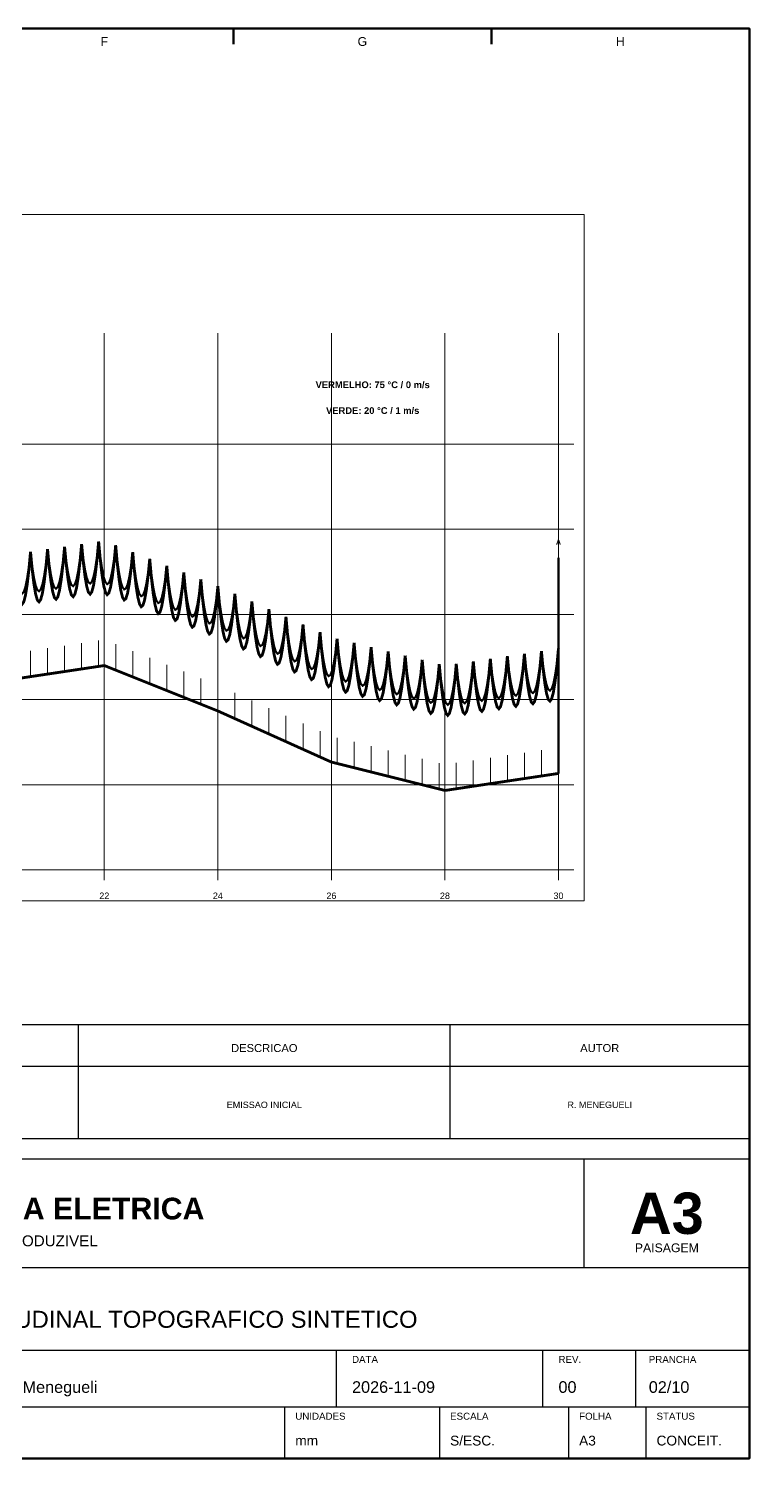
# Model space of a CAD drawing. Header units: millimetres. Extents: x 10 to 410, y 10 to 287.
# Drawn here: x 270.3 to 410, y 10 to 287 of the extents above; entities that cross this region are included whole.
import ezdxf
from ezdxf.enums import TextEntityAlignment as Align

# ---------------------------------------------------------------- set-up
doc = ezdxf.new("R2010")
doc.units = ezdxf.units.MM
for name, color, linetype, lineweight in [('00_MOLDURA', 7, 'CONTINUOUS', 50), ('01_CARIMBO', 7, 'CONTINUOUS', 25), ('02_TEXTO', 7, 'CONTINUOUS', 18), ('03_COTAS', 5, 'CONTINUOUS', 18), ('04_EQUIPAMENTOS', 250, 'CONTINUOUS', 35), ('05_POTENCIA', 1, 'CONTINUOUS', 50), ('08_CABOS', 160, 'CONTINUOUS', 35), ('11_ARQUITETURA', 8, 'CONTINUOUS', 18)]:
    doc.layers.add(name, color=color, linetype=linetype, lineweight=lineweight)
doc.styles.add('PORTFOLIO_TEXTO', font='arial.ttf')
doc.styles.add('PORTFOLIO_TITULO', font='arialbd.ttf', dxfattribs={"width": 0.92})

# ---------------------------------------------------------------- blocks, each defined once
blk = doc.blocks.new('CARIMBO_A3')
at = {"layer": '01_CARIMBO'}
for p, q in [((148, 37), (148, 58)), ((0, 37), (180, 37)), ((0, 21), (180, 21)), ((100, 10), (100, 21)), ((140, 10), (140, 21)), ((158, 10), (158, 21)), ((0, 10), (180, 10)), ((90, 0), (90, 10)), ((120, 0), (120, 10)), ((145, 0), (145, 10)), ((160, 0), (160, 10))]:
    blk.add_line(p, q, dxfattribs=at)
blk.add_lwpolyline([(0, 0), (180, 0), (180, 58), (0, 58)], close=True, dxfattribs=at)
at = {"layer": '01_CARIMBO', "style": 'PORTFOLIO_TEXTO'}
for s, p in [('TITULO', (3, 34.4)), ('AUTOR', (3, 18.5)), ('DATA', (103, 18.5)), ('REV.', (143, 18.5)), ('PRANCHA', (160.5, 18.5)), ('ARQUIVO', (3, 7.5)), ('UNIDADES', (92, 7.5)), ('ESCALA', (122, 7.5)), ('FOLHA', (147, 7.5)), ('STATUS', (162, 7.5))]:
    blk.add_text(s, height=1.35, dxfattribs=at).set_placement(p)
at = {"layer": '02_TEXTO'}
for s, height, style, p in [('PORTFOLIO DE', 3.1, 'PORTFOLIO_TITULO', (4, 52.5)), ('ENGENHARIA ELETRICA', 4.2, 'PORTFOLIO_TITULO', (4, 46.3)), ('BASE ACADEMICA REPRODUZIVEL', 2.1, 'PORTFOLIO_TEXTO', (4, 41.1))]:
    blk.add_text(s, height=height, dxfattribs=dict(at, style=style)).set_placement(p)
for s, height, style, p in [('A3', 8, 'PORTFOLIO_TITULO', (164, 47.5)), ('PAISAGEM', 1.7, 'PORTFOLIO_TEXTO', (164, 40.8))]:
    blk.add_text(s, height=height, dxfattribs=dict(at, style=style)).set_placement(p, align=Align.MIDDLE_CENTER)
at = {"layer": '02_TEXTO', "style": 'PORTFOLIO_TEXTO'}
for tag, p, height in [('TITULO', (3, 25.3), 3.3), ('AUTOR', (3, 12.7), 2.25), ('DATA', (103, 12.7), 2.25), ('REVISAO', (143, 12.7), 2.25), ('PRANCHA', (160.5, 12.7), 2.25), ('ARQUIVO', (3, 2.5), 1.9), ('UNIDADES', (92, 2.5), 1.9), ('ESCALA', (122, 2.5), 1.9), ('FOLHA', (147, 2.5), 1.9), ('STATUS', (162, 2.5), 1.9)]:
    blk.add_attdef(tag, p, '', height=height, dxfattribs=at)

msp = doc.modelspace()

# ---------------------------------------------------------------- linework, layer by layer
at = {"layer": '00_MOLDURA'}
for p, q in [((310, 287), (310, 284)), ((360, 287), (360, 284))]:
    msp.add_line(p, q, dxfattribs=at)
msp.add_lwpolyline([(10, 10), (410, 10), (410, 287), (10, 287)], close=True, dxfattribs=at)
at = {"layer": '01_CARIMBO'}
for p, q in [((280, 72), (280, 94)), ((352, 72), (352, 94)), ((230, 86), (410, 86))]:
    msp.add_line(p, q, dxfattribs=at)
msp.add_lwpolyline([(230, 72), (410, 72), (410, 94), (230, 94)], close=True, dxfattribs=at)
at = {"layer": '03_COTAS'}
for p, q in [((285, 122), (285, 228)), ((307, 122), (307, 228)), ((329, 122), (329, 228)), ((351, 122), (351, 228)), ((373, 122), (373, 228)), ((40, 206.5), (376, 206.5)), ((40, 190), (376, 190)), ((40, 173.5), (376, 173.5)), ((270.7, 161.45), (270.7, 166.45)), ((274, 161.95), (274, 166.95)), ((277.3, 162.44), (277.3, 167.44)), ((280.6, 162.94), (280.6, 167.94)), ((283.9, 163.44), (283.9, 168.44)), ((287.2, 162.72), (287.2, 167.72)), ((290.5, 161.4), (290.5, 166.4)), ((293.8, 160.08), (293.8, 165.08)), ((297.1, 158.76), (297.1, 163.76)), ((300.4, 157.44), (300.4, 162.44)), ((303.7, 156.12), (303.7, 161.12)), ((307, 154.8), (307, 159.8)), ((310.3, 153.31), (310.3, 158.31)), ((40, 157), (376, 157)), ((313.6, 151.83), (313.6, 156.83)), ((316.9, 150.34), (316.9, 155.34)), ((320.2, 148.86), (320.2, 153.86)), ((323.5, 147.38), (323.5, 152.38)), ((326.8, 145.89), (326.8, 150.89)), ((330.1, 144.62), (330.1, 149.62)), ((333.4, 143.8), (333.4, 148.8)), ((336.7, 142.97), (336.7, 147.97)), ((340, 142.15), (340, 147.15)), ((369.7, 142.2), (369.7, 147.2)), ((373, 142.7), (373, 147.7)), ((343.3, 141.32), (343.3, 146.32)), ((346.6, 140.5), (346.6, 145.5)), ((349.9, 139.68), (349.9, 144.68)), ((353.2, 139.73), (353.2, 144.73)), ((356.5, 140.22), (356.5, 145.22)), ((359.8, 140.72), (359.8, 145.72)), ((363.1, 141.22), (363.1, 146.22)), ((366.4, 141.71), (366.4, 146.71)), ((40, 140.5), (376, 140.5)), ((40, 124), (376, 124))]:
    msp.add_line(p, q, dxfattribs=at)
at = {"layer": '04_EQUIPAMENTOS', "lineweight": 70}
msp.add_line((373, 142.7), (373, 184.5), dxfattribs=at)
at = {"layer": '05_POTENCIA', "const_width": 0.55}
for points in [[(267.4, 185.16), (267.73, 181.63), (268.06, 178.89), (268.39, 176.95), (268.72, 175.81), (269.05, 175.46), (269.38, 175.9), (269.71, 177.15), (270.04, 179.19), (270.37, 182.02), (270.7, 185.66)], [(270.7, 185.66), (271.03, 182.12), (271.36, 179.39), (271.69, 177.44), (272.02, 176.3), (272.35, 175.95), (272.68, 176.4), (273.01, 177.64), (273.34, 179.68), (273.67, 182.52), (274, 186.15)], [(274, 186.15), (274.33, 182.62), (274.66, 179.88), (274.99, 177.94), (275.32, 176.8), (275.65, 176.45), (275.98, 176.89), (276.31, 178.14), (276.64, 180.18), (276.97, 183.01), (277.3, 186.64)], [(277.3, 186.64), (277.63, 183.11), (277.96, 180.38), (278.29, 178.43), (278.62, 177.29), (278.95, 176.94), (279.28, 177.39), (279.61, 178.63), (279.94, 180.67), (280.27, 183.51), (280.6, 187.14)], [(280.6, 187.14), (280.93, 183.61), (281.26, 180.87), (281.59, 178.93), (281.92, 177.79), (282.25, 177.44), (282.58, 177.88), (282.91, 179.13), (283.24, 181.17), (283.57, 184), (283.9, 187.63)], [(283.9, 187.63), (284.23, 183.98), (284.56, 181.12), (284.89, 179.06), (285.22, 177.8), (285.55, 177.33), (285.88, 177.65), (286.21, 178.78), (286.54, 180.69), (286.87, 183.41), (287.2, 186.92)], [(287.2, 186.92), (287.53, 183.21), (287.86, 180.29), (288.19, 178.17), (288.52, 176.84), (288.85, 176.31), (289.18, 176.58), (289.51, 177.64), (289.84, 179.5), (290.17, 182.15), (290.5, 185.6)], [(290.5, 185.6), (290.83, 181.89), (291.16, 178.97), (291.49, 176.85), (291.82, 175.52), (292.15, 174.99), (292.48, 175.26), (292.81, 176.32), (293.14, 178.18), (293.47, 180.83), (293.8, 184.28)], [(293.8, 184.28), (294.13, 180.57), (294.46, 177.65), (294.79, 175.53), (295.12, 174.2), (295.45, 173.67), (295.78, 173.94), (296.11, 175), (296.44, 176.86), (296.77, 179.51), (297.1, 182.96)], [(297.1, 182.96), (297.43, 179.25), (297.76, 176.33), (298.09, 174.21), (298.42, 172.88), (298.75, 172.35), (299.08, 172.62), (299.41, 173.68), (299.74, 175.54), (300.07, 178.19), (300.4, 181.64)], [(300.4, 181.64), (300.73, 177.93), (301.06, 175.01), (301.39, 172.89), (301.72, 171.56), (302.05, 171.03), (302.38, 171.3), (302.71, 172.36), (303.04, 174.22), (303.37, 176.87), (303.7, 180.32)], [(303.7, 180.32), (304.03, 176.61), (304.36, 173.69), (304.69, 171.57), (305.02, 170.24), (305.35, 169.71), (305.68, 169.98), (306.01, 171.04), (306.34, 172.9), (306.67, 175.55), (307, 179)], [(307, 179), (307.33, 175.27), (307.66, 172.33), (307.99, 170.2), (308.32, 168.85), (308.65, 168.31), (308.98, 168.56), (309.31, 169.6), (309.64, 171.44), (309.97, 174.08), (310.3, 177.51)], [(310.3, 177.51), (310.63, 173.78), (310.96, 170.85), (311.29, 168.71), (311.62, 167.37), (311.95, 166.82), (312.28, 167.07), (312.61, 168.12), (312.94, 169.96), (313.27, 172.6), (313.6, 176.03)], [(313.6, 176.03), (313.93, 172.3), (314.26, 169.36), (314.59, 167.23), (314.92, 165.88), (315.25, 165.34), (315.58, 165.59), (315.91, 166.63), (316.24, 168.47), (316.57, 171.11), (316.9, 174.54)], [(316.9, 174.54), (317.23, 170.81), (317.56, 167.88), (317.89, 165.74), (318.22, 164.4), (318.55, 163.85), (318.88, 164.1), (319.21, 165.15), (319.54, 166.99), (319.87, 169.63), (320.2, 173.06)], [(320.2, 173.06), (320.53, 169.33), (320.86, 166.39), (321.19, 164.26), (321.52, 162.91), (321.85, 162.37), (322.18, 162.62), (322.51, 163.66), (322.84, 165.5), (323.17, 168.14), (323.5, 171.57)], [(323.5, 171.57), (323.83, 167.84), (324.16, 164.91), (324.49, 162.77), (324.82, 161.43), (325.15, 160.88), (325.48, 161.13), (325.81, 162.18), (326.14, 164.02), (326.47, 166.66), (326.8, 170.09)], [(326.8, 170.09), (327.13, 166.38), (327.46, 163.47), (327.79, 161.35), (328.12, 160.03), (328.45, 159.51), (328.78, 159.78), (329.11, 160.85), (329.44, 162.71), (329.77, 165.37), (330.1, 168.82)], [(330.1, 168.82), (330.43, 165.16), (330.76, 162.29), (331.09, 160.22), (331.42, 158.94), (331.75, 158.46), (332.08, 158.78), (332.41, 159.89), (332.74, 161.8), (333.07, 164.5), (333.4, 168)], [(333.4, 168), (333.73, 164.34), (334.06, 161.47), (334.39, 159.39), (334.72, 158.12), (335.05, 157.64), (335.38, 157.95), (335.71, 159.06), (336.04, 160.97), (336.37, 163.68), (336.7, 167.18)], [(336.7, 167.18), (337.03, 163.51), (337.36, 160.64), (337.69, 158.57), (338.02, 157.29), (338.35, 156.81), (338.68, 157.13), (339.01, 158.24), (339.34, 160.15), (339.67, 162.85), (340, 166.35)], [(340, 166.35), (340.33, 162.69), (340.66, 159.82), (340.99, 157.74), (341.32, 156.47), (341.65, 155.99), (341.98, 156.3), (342.31, 157.41), (342.64, 159.32), (342.97, 162.03), (343.3, 165.53)], [(366.4, 165.91), (366.73, 162.38), (367.06, 159.64), (367.39, 157.7), (367.72, 156.56), (368.05, 156.21), (368.38, 156.65), (368.71, 157.9), (369.04, 159.94), (369.37, 162.77), (369.7, 166.41)], [(369.7, 166.41), (370.03, 162.87), (370.36, 160.14), (370.69, 158.19), (371.02, 157.05), (371.35, 156.7), (371.68, 157.15), (372.01, 158.39), (372.34, 160.43), (372.67, 163.27), (373, 166.9)], [(343.3, 165.53), (343.63, 161.86), (343.96, 158.99), (344.29, 156.92), (344.62, 155.64), (344.95, 155.16), (345.28, 155.48), (345.61, 156.59), (345.94, 158.5), (346.27, 161.2), (346.6, 164.7)], [(346.6, 164.7), (346.93, 161.04), (347.26, 158.17), (347.59, 156.09), (347.92, 154.82), (348.25, 154.34), (348.58, 154.65), (348.91, 155.76), (349.24, 157.67), (349.57, 160.38), (349.9, 163.88)], [(349.9, 163.88), (350.23, 160.3), (350.56, 157.52), (350.89, 155.53), (351.22, 154.34), (351.55, 153.95), (351.88, 154.36), (352.21, 155.55), (352.54, 157.55), (352.87, 160.34), (353.2, 163.93)], [(353.2, 163.93), (353.53, 160.4), (353.86, 157.66), (354.19, 155.72), (354.52, 154.58), (354.85, 154.23), (355.18, 154.67), (355.51, 155.92), (355.84, 157.96), (356.17, 160.79), (356.5, 164.43)], [(356.5, 164.43), (356.83, 160.89), (357.16, 158.16), (357.49, 156.21), (357.82, 155.07), (358.15, 154.72), (358.48, 155.17), (358.81, 156.41), (359.14, 158.45), (359.47, 161.29), (359.8, 164.92)], [(359.8, 164.92), (360.13, 161.39), (360.46, 158.65), (360.79, 156.71), (361.12, 155.57), (361.45, 155.22), (361.78, 155.66), (362.11, 156.91), (362.44, 158.95), (362.77, 161.78), (363.1, 165.42)], [(363.1, 165.42), (363.43, 161.88), (363.76, 159.15), (364.09, 157.2), (364.42, 156.06), (364.75, 155.71), (365.08, 156.16), (365.41, 157.4), (365.74, 159.44), (366.07, 162.28), (366.4, 165.91)]]:
    msp.add_lwpolyline(points, dxfattribs=at)
at = {"layer": '08_CABOS', "const_width": 0.4}
for points in [[(267.4, 185.16), (267.73, 182.36), (268.06, 180.2), (268.39, 178.67), (268.72, 177.77), (269.05, 177.5), (269.38, 177.87), (269.71, 178.86), (270.04, 180.5), (270.37, 182.76), (270.7, 185.66)], [(270.7, 185.66), (271.03, 182.86), (271.36, 180.69), (271.69, 179.16), (272.02, 178.26), (272.35, 177.99), (272.68, 178.36), (273.01, 179.36), (273.34, 180.99), (273.67, 183.25), (274, 186.15)], [(274, 186.15), (274.33, 183.35), (274.66, 181.19), (274.99, 179.66), (275.32, 178.76), (275.65, 178.49), (275.98, 178.86), (276.31, 179.85), (276.64, 181.49), (276.97, 183.75), (277.3, 186.64)], [(277.3, 186.64), (277.63, 183.85), (277.96, 181.68), (278.29, 180.15), (278.62, 179.25), (278.95, 178.98), (279.28, 179.35), (279.61, 180.35), (279.94, 181.98), (280.27, 184.24), (280.6, 187.14)], [(280.6, 187.14), (280.93, 184.34), (281.26, 182.18), (281.59, 180.65), (281.92, 179.75), (282.25, 179.48), (282.58, 179.85), (282.91, 180.84), (283.24, 182.48), (283.57, 184.74), (283.9, 187.63)], [(283.9, 187.63), (284.23, 184.72), (284.56, 182.43), (284.89, 180.78), (285.22, 179.76), (285.55, 179.37), (285.88, 179.61), (286.21, 180.49), (286.54, 182), (286.87, 184.14), (287.2, 186.92)], [(287.2, 186.92), (287.53, 183.94), (287.86, 181.6), (288.19, 179.88), (288.52, 178.8), (288.85, 178.35), (289.18, 178.54), (289.51, 179.35), (289.84, 180.8), (290.17, 182.89), (290.5, 185.6)], [(290.5, 185.6), (290.83, 182.62), (291.16, 180.28), (291.49, 178.56), (291.82, 177.48), (292.15, 177.03), (292.48, 177.22), (292.81, 178.03), (293.14, 179.48), (293.47, 181.57), (293.8, 184.28)], [(293.8, 184.28), (294.13, 181.3), (294.46, 178.96), (294.79, 177.24), (295.12, 176.16), (295.45, 175.71), (295.78, 175.9), (296.11, 176.71), (296.44, 178.16), (296.77, 180.25), (297.1, 182.96)], [(297.1, 182.96), (297.43, 179.98), (297.76, 177.64), (298.09, 175.92), (298.42, 174.84), (298.75, 174.39), (299.08, 174.58), (299.41, 175.39), (299.74, 176.84), (300.07, 178.93), (300.4, 181.64)], [(300.4, 181.64), (300.73, 178.66), (301.06, 176.32), (301.39, 174.6), (301.72, 173.52), (302.05, 173.07), (302.38, 173.26), (302.71, 174.07), (303.04, 175.52), (303.37, 177.61), (303.7, 180.32)], [(303.7, 180.32), (304.03, 177.34), (304.36, 175), (304.69, 173.28), (305.02, 172.2), (305.35, 171.75), (305.68, 171.94), (306.01, 172.75), (306.34, 174.2), (306.67, 176.29), (307, 179)], [(307, 179), (307.33, 176), (307.66, 173.64), (307.99, 171.91), (308.32, 170.81), (308.65, 170.35), (308.98, 170.52), (309.31, 171.32), (309.64, 172.75), (309.97, 174.82), (310.3, 177.51)], [(310.3, 177.51), (310.63, 174.52), (310.96, 172.16), (311.29, 170.43), (311.62, 169.33), (311.95, 168.86), (312.28, 169.03), (312.61, 169.83), (312.94, 171.27), (313.27, 173.33), (313.6, 176.03)], [(313.6, 176.03), (313.93, 173.03), (314.26, 170.67), (314.59, 168.94), (314.92, 167.84), (315.25, 167.38), (315.58, 167.55), (315.91, 168.35), (316.24, 169.78), (316.57, 171.85), (316.9, 174.54)], [(316.9, 174.54), (317.23, 171.55), (317.56, 169.19), (317.89, 167.46), (318.22, 166.36), (318.55, 165.89), (318.88, 166.06), (319.21, 166.86), (319.54, 168.3), (319.87, 170.36), (320.2, 173.06)], [(320.2, 173.06), (320.53, 170.06), (320.86, 167.7), (321.19, 165.97), (321.52, 164.87), (321.85, 164.41), (322.18, 164.58), (322.51, 165.38), (322.84, 166.81), (323.17, 168.88), (323.5, 171.57)], [(323.5, 171.57), (323.83, 168.58), (324.16, 166.22), (324.49, 164.49), (324.82, 163.39), (325.15, 162.92), (325.48, 163.09), (325.81, 163.89), (326.14, 165.33), (326.47, 167.39), (326.8, 170.09)], [(326.8, 170.09), (327.13, 167.12), (327.46, 164.78), (327.79, 163.07), (328.12, 161.99), (328.45, 161.55), (328.78, 161.74), (329.11, 162.56), (329.44, 164.02), (329.77, 166.1), (330.1, 168.82)], [(330.1, 168.82), (330.43, 165.9), (330.76, 163.6), (331.09, 161.94), (331.42, 160.9), (331.75, 160.5), (332.08, 160.74), (332.41, 161.61), (332.74, 163.1), (333.07, 165.24), (333.4, 168)], [(333.4, 168), (333.73, 165.07), (334.06, 162.77), (334.39, 161.11), (334.72, 160.08), (335.05, 159.68), (335.38, 159.91), (335.71, 160.78), (336.04, 162.28), (336.37, 164.41), (336.7, 167.18)], [(336.7, 167.18), (337.03, 164.25), (337.36, 161.95), (337.69, 160.29), (338.02, 159.25), (338.35, 158.85), (338.68, 159.09), (339.01, 159.96), (339.34, 161.45), (339.67, 163.59), (340, 166.35)], [(340, 166.35), (340.33, 163.42), (340.66, 161.12), (340.99, 159.46), (341.32, 158.43), (341.65, 158.03), (341.98, 158.26), (342.31, 159.13), (342.64, 160.63), (342.97, 162.76), (343.3, 165.53)], [(366.4, 165.91), (366.73, 163.11), (367.06, 160.95), (367.39, 159.42), (367.72, 158.52), (368.05, 158.25), (368.38, 158.62), (368.71, 159.61), (369.04, 161.25), (369.37, 163.51), (369.7, 166.41)], [(369.7, 166.41), (370.03, 163.61), (370.36, 161.44), (370.69, 159.91), (371.02, 159.01), (371.35, 158.74), (371.68, 159.11), (372.01, 160.11), (372.34, 161.74), (372.67, 164), (373, 166.9)], [(343.3, 165.53), (343.63, 162.6), (343.96, 160.3), (344.29, 158.64), (344.62, 157.6), (344.95, 157.2), (345.28, 157.44), (345.61, 158.31), (345.94, 159.8), (346.27, 161.94), (346.6, 164.7)], [(346.6, 164.7), (346.93, 161.77), (347.26, 159.47), (347.59, 157.81), (347.92, 156.78), (348.25, 156.38), (348.58, 156.61), (348.91, 157.48), (349.24, 158.98), (349.57, 161.11), (349.9, 163.88)], [(349.9, 163.88), (350.23, 161.03), (350.56, 158.83), (350.89, 157.25), (351.22, 156.31), (351.55, 155.99), (351.88, 156.32), (352.21, 157.27), (352.54, 158.86), (352.87, 161.08), (353.2, 163.93)], [(353.2, 163.93), (353.53, 161.13), (353.86, 158.97), (354.19, 157.44), (354.52, 156.54), (354.85, 156.27), (355.18, 156.64), (355.51, 157.63), (355.84, 159.27), (356.17, 161.53), (356.5, 164.43)], [(356.5, 164.43), (356.83, 161.63), (357.16, 159.46), (357.49, 157.93), (357.82, 157.03), (358.15, 156.76), (358.48, 157.13), (358.81, 158.13), (359.14, 159.76), (359.47, 162.02), (359.8, 164.92)], [(359.8, 164.92), (360.13, 162.12), (360.46, 159.96), (360.79, 158.43), (361.12, 157.53), (361.45, 157.26), (361.78, 157.63), (362.11, 158.62), (362.44, 160.26), (362.77, 162.52), (363.1, 165.42)], [(363.1, 165.42), (363.43, 162.62), (363.76, 160.45), (364.09, 158.92), (364.42, 158.02), (364.75, 157.75), (365.08, 158.12), (365.41, 159.12), (365.74, 160.75), (366.07, 163.01), (366.4, 165.91)]]:
    msp.add_lwpolyline(points, dxfattribs=at)
at = {"layer": '11_ARQUITETURA'}
msp.add_lwpolyline([(38, 118), (378, 118), (378, 251), (38, 251)], close=True, dxfattribs=at)
at = {"layer": '11_ARQUITETURA', "const_width": 0.55}
msp.add_lwpolyline([(43, 135), (65, 137.2), (87, 143.8), (109, 149.3), (131, 146), (153, 139.4), (175, 132.8), (197, 129.5), (219, 135), (241, 148.2), (263, 160.3), (285, 163.6), (307, 154.8), (329, 144.9), (351, 139.4), (373, 142.7)], dxfattribs=at)

# ---------------------------------------------------------------- block references
at = {"layer": '01_CARIMBO'}
msp.add_blockref('CARIMBO_A3', (230, 10), dxfattribs=at).add_auto_attribs({'TITULO': 'PERFIL LONGITUDINAL TOPOGRAFICO SINTETICO', 'AUTOR': 'Rogério Eduardo Moreira Menegueli', 'DATA': '2026-11-09', 'REVISAO': '00', 'PRANCHA': '02/10', 'ARQUIVO': '02_perfil_longitudinal.dxf', 'UNIDADES': 'mm', 'ESCALA': 'S/ESC.', 'FOLHA': 'A3', 'STATUS': 'CONCEIT.'})

# ---------------------------------------------------------------- texts
at = {"layer": '00_MOLDURA', "style": 'PORTFOLIO_TEXTO'}
for s, p in [('F', (285, 284.5)), ('G', (335, 284.5)), ('H', (385, 284.5))]:
    msp.add_text(s, height=1.7, dxfattribs=at).set_placement(p, align=Align.MIDDLE_CENTER)
at = {"layer": '01_CARIMBO', "style": 'PORTFOLIO_TEXTO'}
for s, p in [('DESCRICAO', (316, 89.5)), ('AUTOR', (381, 89.5))]:
    msp.add_text(s, height=1.55, dxfattribs=at).set_placement(p, align=Align.MIDDLE_CENTER)
at = {"layer": '02_TEXTO', "style": 'PORTFOLIO_TEXTO'}
for s, p in [('EMISSAO INICIAL', (316, 78.5)), ('R. MENEGUELI', (381, 78.5))]:
    msp.add_text(s, height=1.25, dxfattribs=at).set_placement(p, align=Align.MIDDLE_CENTER)
at = {"layer": '03_COTAS', "style": 'PORTFOLIO_TEXTO'}
for s, p in [('22', (285, 119)), ('24', (307, 119)), ('26', (329, 119)), ('28', (351, 119)), ('30', (373, 119))]:
    msp.add_text(s, height=1.25, dxfattribs=at).set_placement(p, align=Align.MIDDLE_CENTER)
at = {"layer": '04_EQUIPAMENTOS', "style": 'PORTFOLIO_TITULO'}
msp.add_text('A', height=1, dxfattribs=at).set_placement((373, 187.5), align=Align.MIDDLE_CENTER)
at = {"layer": '05_POTENCIA', "style": 'PORTFOLIO_TITULO'}
msp.add_text('VERMELHO: 75 °C / 0 m/s', height=1.3, dxfattribs=at).set_placement((337, 218), align=Align.MIDDLE_CENTER)
at = {"layer": '08_CABOS', "style": 'PORTFOLIO_TITULO'}
msp.add_text('VERDE: 20 °C / 1 m/s', height=1.3, dxfattribs=at).set_placement((337, 213), align=Align.MIDDLE_CENTER)

doc.saveas('drawing.dxf')
